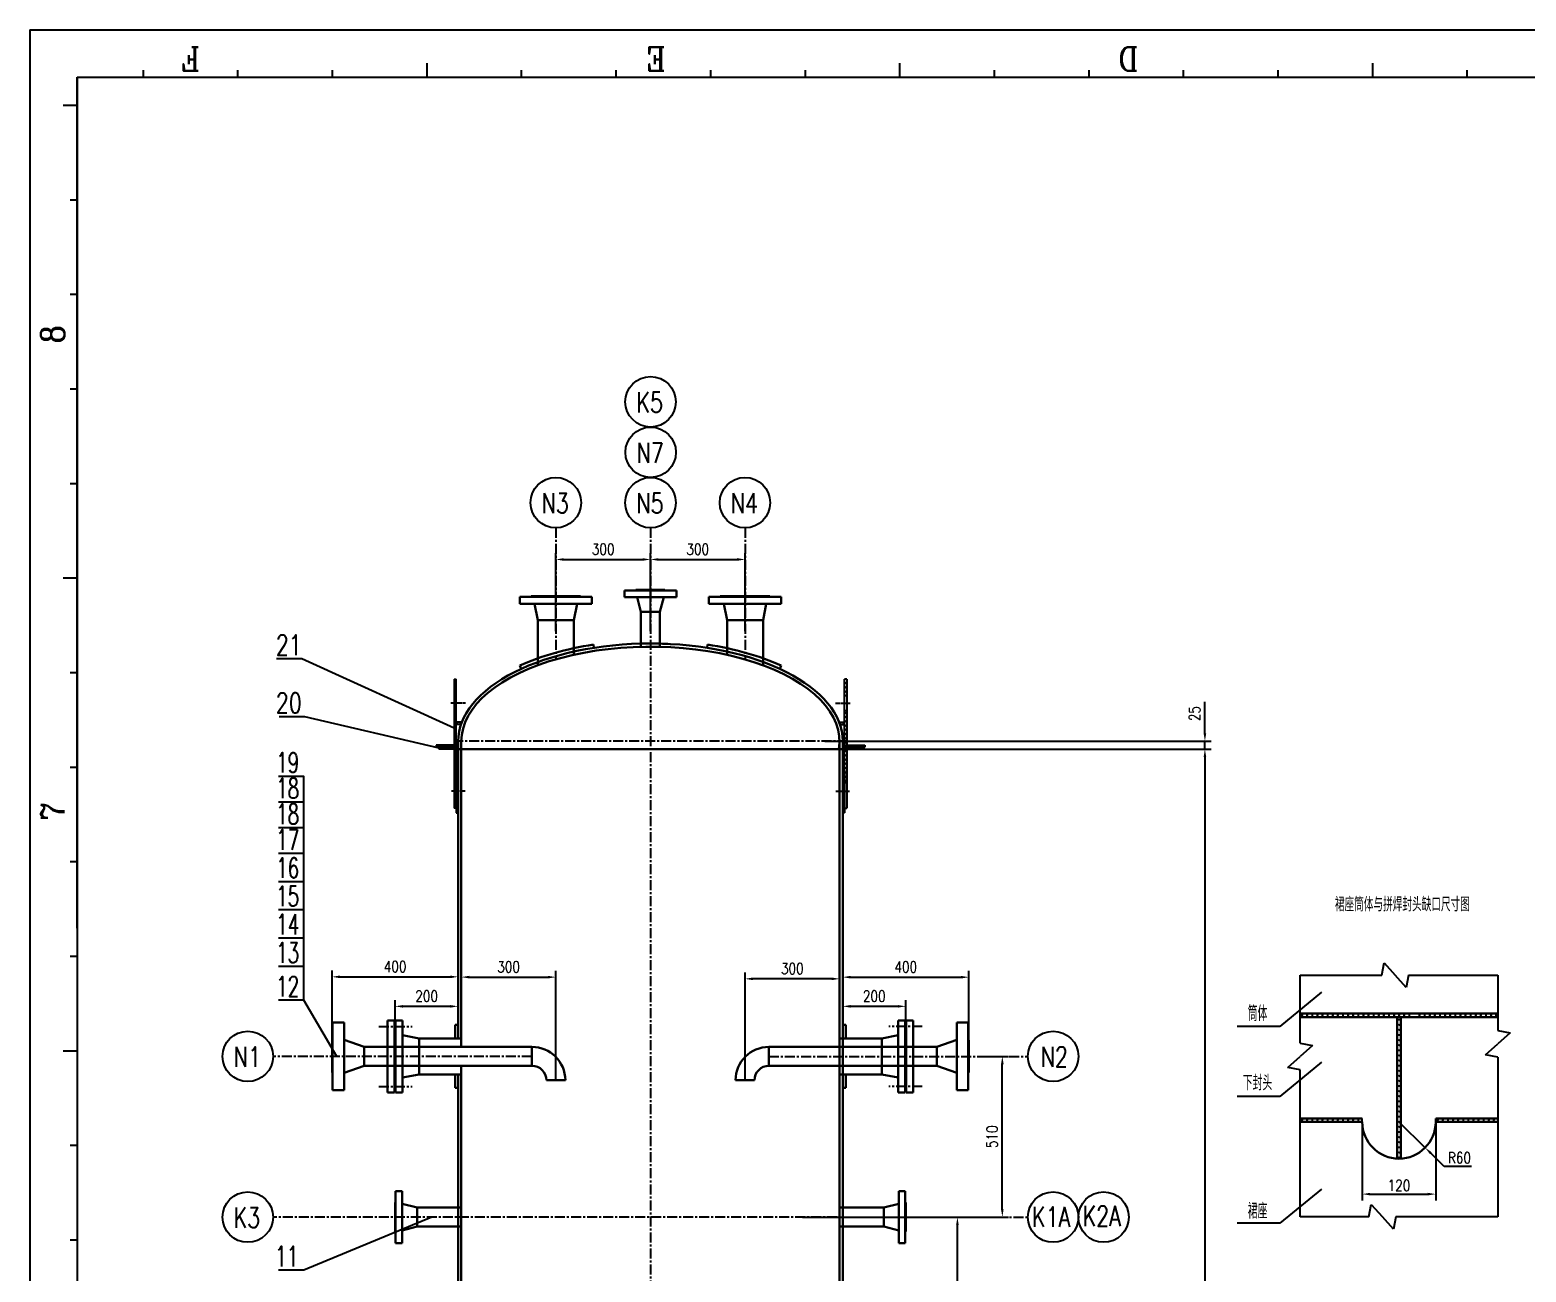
# Model space of a CAD drawing. Header units: millimetres. Extents: x 59416 to 141837, y 76647 to 89475.
# Drawn here: x 59416 to 64162, y 85534 to 89475 of the extents above; entities that cross this region are included whole.
import ezdxf
from ezdxf.enums import TextEntityAlignment as Align

# ---------------------------------------------------------------- set-up
doc = ezdxf.new("R2010")
doc.units = ezdxf.units.MM
doc.linetypes.add('CENTER', pattern=[50.8, 31.75, -6.35, 6.35, -6.35])
for name, color, linetype in [('1轮廓实线层', 7, 'Continuous'), ('2细线层', 4, 'Continuous'), ('3中心线层', 1, 'CENTER'), ('5剖面线层', 2, 'Continuous'), ('6文字层', 3, 'Continuous'), ('7标注层', 4, 'Continuous'), ('DATA', 4, 'Continuous'), ('DIM', 4, 'Continuous'), ('中心线', 1, 'CENTER'), ('图框层', 7, 'Continuous')]:
    doc.layers.add(name, color=color, linetype=linetype)
doc.layers.add('DRAWING', color=7, linetype='Continuous', lineweight=30)
doc.layers.add('轮廓线', color=4, linetype='Continuous', lineweight=30)
doc.styles.add('PC_TEXTSTYLE', font='romans.shx', dxfattribs={"width": 0.75, "bigfont": 'hztxt.shx'})
doc.styles.add('ROMANC', font='romanc', dxfattribs={"width": 0.7, "height": 6})
doc.styles.add('TH_GBDIM', font='romans.shx', dxfattribs={"width": 0.8, "bigfont": 'gbcbig.shx'})
doc.dimstyles.new('TH_GBDIM', dxfattribs={"dimscale": 10, "dimtxt": 3.5, "dimasz": 2.5, "dimexe": 2, "dimexo": 0, "dimgap": 1.5, "dimtad": 1, "dimdec": 0, "dimzin": 0, "dimdsep": 46, "dimtxsty": 'TH_GBDIM', "dimcen": 2.5, "dimclrd": 130, "dimclre": 130, "dimclrt": 3, "dimadec": 0, "dimazin": 0, "dimtfac": 0.714286, "dimtdec": 0, "dimtmove": 0, "dimatfit": 3, "dimfxl": 1, "dimtzin": 0, "dimlwd": -1, "dimlwe": -1, "dimarcsym": 0})
pattern_1 = [(45, (62388.664, 81064.197), (6.735192, -6.735192), [])]
pattern_2 = [(135, (62388.664, 81064.197), (6.735192, 6.735192), [])]
pattern_3 = [(135, (78097.7604, 72693.86), (4.490128, 4.490128), [])]
pattern_4 = [(45, (78097.7604, 72693.86), (4.490128, -4.490128), [])]

# ---------------------------------------------------------------- blocks, each defined once
blk = doc.blocks.new('PC_PAPER_BLOCK')
at = {"layer": '2细线层'}
for p, q in [((816, 584), (-25, 584)), ((816, 584), (816, -10)), ((600, 574), (600, 577)), ((700, 574), (700, 577)), ((800, 574), (800, 577)), ((560, 574), (560, 575.5)), ((580, 574), (580, 575.5)), ((620, 574), (620, 575.5)), ((640, 574), (640, 575.5)), ((660, 574), (660, 575.5)), ((680, 574), (680, 575.5)), ((720, 574), (720, 575.5)), ((740, 574), (740, 575.5)), ((760, 574), (760, 575.5)), ((780, 574), (780, 575.5)), ((806, 560), (807.5, 560)), ((806, 540), (807.5, 540)), ((806, 520), (807.5, 520)), ((806, 500), (809, 500)), ((806, 480), (807.5, 480)), ((806, 460), (807.5, 460)), ((806, 440), (807.5, 440)), ((806, 420), (807.5, 420)), ((806, 400), (809, 400)), ((806, 380), (807.5, 380)), ((806, 360), (807.5, 360)), ((806, 340), (807.5, 340)), ((806, 320), (807.5, 320)), ((806, 300), (809, 300)), ((806, 280), (807.5, 280))]:
    blk.add_line(p, q, dxfattribs=at)
at = {"layer": '图框层'}
for q in [(0, 574), (806, 0)]:
    blk.add_line((806, 574), q, dxfattribs=at)
at = {"layer": '2细线层', "style": 'ROMANC', "width": 0.9}
for s, p in [('7', (648.79, 576.67)), ('8', (749.68, 576.67))]:
    blk.add_text(s, height=5, dxfattribs=at).set_placement(p)
for s, p in [('F', (812.36, 548.05)), ('E', (812.36, 449.54)), ('D', (812.36, 349.56))]:
    blk.add_text(s, height=5, rotation=90, dxfattribs=at).set_placement(p)
blk = doc.blocks.new('*D701')
at = {"color": 130, "transparency": 16777216}
for p, q in [((61994.6, 86333.1), (61994.6, 86397)), ((62194.6, 86296.8), (62194.6, 86397)), ((62019.6, 86377), (62169.6, 86377))]:
    blk.add_line(p, q, dxfattribs=at)
for points in [[(62019.6, 86381.1), (62019.6, 86372.8), (61994.6, 86377)], [(62169.6, 86381.1), (62169.6, 86372.8), (62194.6, 86377)]]:
    blk.add_solid(points, dxfattribs=at)
at = {"layer": 'Defpoints', "color": 0, "transparency": 16777216}
for p in [(62194.6, 86377), (61994.6, 86333.1), (62194.6, 86296.8)]:
    blk.add_point(p, dxfattribs=at)
at = {"color": 3, "transparency": 16777216, "insert": (62094.6, 86409.5), "char_height": 35, "attachment_point": 5, "style": 'TH_GBDIM'}
blk.add_mtext('200', dxfattribs=at)
blk = doc.blocks.new('*D702')
at = {"color": 130, "transparency": 16777216}
for p, q in [((61994.6, 86456.5), (61994.6, 86489.5)), ((62394.6, 86269.7), (62394.6, 86489.5)), ((62019.6, 86469.5), (62369.6, 86469.5))]:
    blk.add_line(p, q, dxfattribs=at)
for points in [[(62019.6, 86473.7), (62019.6, 86465.3), (61994.6, 86469.5)], [(62369.6, 86473.7), (62369.6, 86465.3), (62394.6, 86469.5)]]:
    blk.add_solid(points, dxfattribs=at)
at = {"layer": 'Defpoints', "color": 0, "transparency": 16777216}
for p in [(61994.6, 86456.5), (62394.6, 86469.5), (62394.6, 86269.7)]:
    blk.add_point(p, dxfattribs=at)
at = {"color": 3, "transparency": 16777216, "insert": (62194.6, 86502), "char_height": 35, "attachment_point": 5, "style": 'TH_GBDIM'}
blk.add_mtext('400', dxfattribs=at)
blk = doc.blocks.new('*D703')
at = {"color": 130, "transparency": 16777216}
for p, q in [((61684.6, 86142.4), (61684.6, 86484.2)), ((61984.6, 86303.1), (61984.6, 86484.2)), ((61959.6, 86464.2), (61709.6, 86464.2))]:
    blk.add_line(p, q, dxfattribs=at)
for points in [[(61709.6, 86468.4), (61709.6, 86460), (61684.6, 86464.2)], [(61959.6, 86468.4), (61959.6, 86460), (61984.6, 86464.2)]]:
    blk.add_solid(points, dxfattribs=at)
at = {"layer": 'Defpoints', "color": 0, "transparency": 16777216}
for p in [(61684.6, 86464.2), (61984.6, 86303.1), (61684.6, 86142.4)]:
    blk.add_point(p, dxfattribs=at)
at = {"color": 3, "transparency": 16777216, "insert": (61834.6, 86496.7), "char_height": 35, "attachment_point": 5, "style": 'TH_GBDIM'}
blk.add_mtext('300', dxfattribs=at)
blk = doc.blocks.new('*D704')
at = {"color": 130, "transparency": 16777216}
for p, q in [((60574.6, 86285.9), (60574.6, 86397)), ((60774.6, 86334.7), (60774.6, 86397)), ((60599.6, 86377), (60749.6, 86377))]:
    blk.add_line(p, q, dxfattribs=at)
for points in [[(60599.6, 86381.1), (60599.6, 86372.8), (60574.6, 86377)], [(60749.6, 86381.1), (60749.6, 86372.8), (60774.6, 86377)]]:
    blk.add_solid(points, dxfattribs=at)
at = {"layer": 'Defpoints', "color": 0, "transparency": 16777216}
for p in [(60774.6, 86377), (60774.6, 86334.7), (60574.6, 86285.9)]:
    blk.add_point(p, dxfattribs=at)
at = {"color": 3, "transparency": 16777216, "insert": (60674.6, 86409.5), "char_height": 35, "attachment_point": 5, "style": 'TH_GBDIM'}
blk.add_mtext('200', dxfattribs=at)
blk = doc.blocks.new('*D705')
at = {"color": 130, "transparency": 16777216}
for p, q in [((60374.6, 86245), (60374.6, 86490.6)), ((60774.6, 86423), (60774.6, 86490.6)), ((60399.6, 86470.6), (60749.6, 86470.6))]:
    blk.add_line(p, q, dxfattribs=at)
for points in [[(60399.6, 86474.7), (60399.6, 86466.4), (60374.6, 86470.6)], [(60749.6, 86474.7), (60749.6, 86466.4), (60774.6, 86470.6)]]:
    blk.add_solid(points, dxfattribs=at)
at = {"layer": 'Defpoints', "color": 0, "transparency": 16777216}
for p in [(60774.6, 86470.6), (60774.6, 86423), (60374.6, 86245)]:
    blk.add_point(p, dxfattribs=at)
at = {"color": 3, "transparency": 16777216, "insert": (60574.6, 86503.1), "char_height": 35, "attachment_point": 5, "style": 'TH_GBDIM'}
blk.add_mtext('400', dxfattribs=at)
blk = doc.blocks.new('*D706')
at = {"color": 130, "transparency": 16777216}
for p, q in [((60784.6, 86352.5), (60784.6, 86489.6)), ((61084.6, 86142.4), (61084.6, 86489.6)), ((60809.6, 86469.6), (61059.6, 86469.6))]:
    blk.add_line(p, q, dxfattribs=at)
for points in [[(60809.6, 86473.8), (60809.6, 86465.5), (60784.6, 86469.6)], [(61059.6, 86473.8), (61059.6, 86465.5), (61084.6, 86469.6)]]:
    blk.add_solid(points, dxfattribs=at)
at = {"layer": 'Defpoints', "color": 0, "transparency": 16777216}
for p in [(61084.6, 86469.6), (60784.6, 86352.5), (61084.6, 86142.4)]:
    blk.add_point(p, dxfattribs=at)
at = {"color": 3, "transparency": 16777216, "insert": (60934.6, 86502.1), "char_height": 35, "attachment_point": 5, "style": 'TH_GBDIM'}
blk.add_mtext('300', dxfattribs=at)
blk = doc.blocks.new('*D819')
at = {"layer": '1轮廓实线层', "color": 130, "transparency": 16777216}
for p, q in [((63642.8, 86010.1), (63642.8, 85761.2)), ((63875.7, 86010.1), (63875.7, 85761.2)), ((63667.8, 85781.2), (63850.7, 85781.2))]:
    blk.add_line(p, q, dxfattribs=at)
for points in [[(63667.8, 85785.3), (63667.8, 85777), (63642.8, 85781.2)], [(63850.7, 85785.3), (63850.7, 85777), (63875.7, 85781.2)]]:
    blk.add_solid(points, dxfattribs=at)
at = {"layer": 'Defpoints', "color": 0, "transparency": 16777216}
for p in [(63642.8, 86010.1), (63875.7, 86010.1), (63875.7, 85781.2)]:
    blk.add_point(p, dxfattribs=at)
at = {"layer": '1轮廓实线层', "color": 3, "transparency": 16777216, "insert": (63759.2, 85808.7), "char_height": 35, "attachment_point": 5, "style": 'TH_GBDIM'}
blk.add_mtext('{120}{}{}', dxfattribs=at)
blk = doc.blocks.new('*D820')
at = {"layer": '1轮廓实线层', "color": 130, "transparency": 16777216}
for p, q in [((63759.2, 86010.1), (63842.3, 85928.5)), ((63903, 85869), (63860.2, 85911)), ((63989, 85869), (63903, 85869))]:
    blk.add_line(p, q, dxfattribs=at)
blk.add_solid([(63863.1, 85914), (63857.3, 85908), (63842.3, 85928.5)], dxfattribs=at)
at = {"layer": 'Defpoints', "color": 0, "transparency": 16777216}
for p in [(63759.2, 86010.1), (63842.3, 85928.5)]:
    blk.add_point(p, dxfattribs=at)
at = {"layer": '1轮廓实线层', "color": 3, "transparency": 16777216, "insert": (63951, 85896.5), "char_height": 35, "attachment_point": 5, "style": 'TH_GBDIM'}
blk.add_mtext('{R60}{}{}', dxfattribs=at)
blk = doc.blocks.new('*D851')
at = {"color": 130, "transparency": 16777216}
for p, q in [((61748.8, 87193.2), (63163.5, 87193.2)), ((63143.5, 87168.2), (63143.5, 83718.2)), ((61748.8, 83693.2), (63163.5, 83693.2))]:
    blk.add_line(p, q, dxfattribs=at)
for points in [[(63139.4, 87168.2), (63147.7, 87168.2), (63143.5, 87193.2)], [(63139.4, 83718.2), (63147.7, 83718.2), (63143.5, 83693.2)]]:
    blk.add_solid(points, dxfattribs=at)
at = {"layer": 'Defpoints', "color": 0, "transparency": 16777216}
for p in [(61748.8, 87193.2), (61748.8, 83693.2), (63143.5, 83693.2)]:
    blk.add_point(p, dxfattribs=at)
at = {"color": 3, "transparency": 16777216, "insert": (63111, 85443.2), "char_height": 35, "attachment_point": 5, "rotation": 90, "style": 'TH_GBDIM'}
blk.add_mtext('3500', dxfattribs=at)
blk = doc.blocks.new('*D852')
at = {"color": 130, "transparency": 16777216}
for p, q in [((63143.5, 87243.2), (63143.5, 87343.6)), ((61938.1, 87218.2), (63163.5, 87218.2)), ((61938.1, 87193.2), (63163.5, 87193.2)), ((63143.5, 87193.2), (63143.5, 87218.2)), ((63143.5, 87168.2), (63143.5, 87143.2))]:
    blk.add_line(p, q, dxfattribs=at)
for points in [[(63139.4, 87243.2), (63147.7, 87243.2), (63143.5, 87218.2)], [(63139.4, 87168.2), (63147.7, 87168.2), (63143.5, 87193.2)]]:
    blk.add_solid(points, dxfattribs=at)
at = {"layer": 'Defpoints', "color": 0, "transparency": 16777216}
for p in [(61938.1, 87218.2), (61938.1, 87193.2), (63143.5, 87218.2)]:
    blk.add_point(p, dxfattribs=at)
at = {"color": 3, "transparency": 16777216, "insert": (63111, 87305.9), "char_height": 35, "attachment_point": 5, "rotation": 90, "style": 'TH_GBDIM'}
blk.add_mtext('25', dxfattribs=at)
blk = doc.blocks.new('*D855')
at = {"color": 130, "transparency": 16777216}
for p, q in [((62035.4, 85708.2), (62378.4, 85708.2)), ((62358.4, 83833.2), (62358.4, 85683.2)), ((62014.5, 83808.2), (62378.4, 83808.2))]:
    blk.add_line(p, q, dxfattribs=at)
for points in [[(62354.2, 85683.2), (62362.6, 85683.2), (62358.4, 85708.2)], [(62354.2, 83833.2), (62362.6, 83833.2), (62358.4, 83808.2)]]:
    blk.add_solid(points, dxfattribs=at)
at = {"layer": 'Defpoints', "color": 0, "transparency": 16777216}
for p in [(62035.4, 85708.2), (62358.4, 85708.2), (62014.5, 83808.2)]:
    blk.add_point(p, dxfattribs=at)
at = {"color": 3, "transparency": 16777216, "insert": (62325.9, 84758.2), "char_height": 35, "attachment_point": 5, "rotation": 90, "style": 'TH_GBDIM'}
blk.add_mtext('1900', dxfattribs=at)
blk = doc.blocks.new('*D857')
at = {"color": 130, "transparency": 16777216}
for p, q in [((62441.2, 86218.2), (62520.9, 86218.2)), ((62500.9, 85733.2), (62500.9, 86193.2)), ((61867, 85708.2), (62520.9, 85708.2))]:
    blk.add_line(p, q, dxfattribs=at)
for points in [[(62496.7, 86193.2), (62505, 86193.2), (62500.9, 86218.2)], [(62496.7, 85733.2), (62505, 85733.2), (62500.9, 85708.2)]]:
    blk.add_solid(points, dxfattribs=at)
at = {"layer": 'Defpoints', "color": 0, "transparency": 16777216}
for p in [(62441.2, 86218.2), (62500.9, 86218.2), (61867, 85708.2)]:
    blk.add_point(p, dxfattribs=at)
at = {"color": 3, "transparency": 16777216, "insert": (62468.4, 85963.2), "char_height": 35, "attachment_point": 5, "rotation": 90, "style": 'TH_GBDIM'}
blk.add_mtext('510', dxfattribs=at)
blk = doc.blocks.new('*D858')
at = {"color": 130, "transparency": 16777216}
for p, q in [((61384.6, 87567.8), (61384.6, 87814.8)), ((61684.6, 87567.8), (61684.6, 87814.8)), ((61409.6, 87794.8), (61659.6, 87794.8))]:
    blk.add_line(p, q, dxfattribs=at)
for points in [[(61409.6, 87799), (61409.6, 87790.6), (61384.6, 87794.8)], [(61659.6, 87799), (61659.6, 87790.6), (61684.6, 87794.8)]]:
    blk.add_solid(points, dxfattribs=at)
at = {"layer": 'Defpoints', "color": 0, "transparency": 16777216}
for p in [(61684.6, 87794.8), (61384.6, 87567.8), (61684.6, 87567.8)]:
    blk.add_point(p, dxfattribs=at)
at = {"color": 3, "transparency": 16777216, "insert": (61534.6, 87827.3), "char_height": 35, "attachment_point": 5, "style": 'TH_GBDIM'}
blk.add_mtext('300', dxfattribs=at)
blk = doc.blocks.new('*D859')
at = {"color": 130, "transparency": 16777216}
for p, q in [((61084.6, 87567.1), (61084.6, 87814.8)), ((61384.6, 87567.8), (61384.6, 87814.8)), ((61109.6, 87794.8), (61359.6, 87794.8))]:
    blk.add_line(p, q, dxfattribs=at)
for points in [[(61109.6, 87799), (61109.6, 87790.6), (61084.6, 87794.8)], [(61359.6, 87799), (61359.6, 87790.6), (61384.6, 87794.8)]]:
    blk.add_solid(points, dxfattribs=at)
at = {"layer": 'Defpoints', "color": 0, "transparency": 16777216}
for p in [(61384.6, 87794.8), (61084.6, 87567.1), (61384.6, 87567.8)]:
    blk.add_point(p, dxfattribs=at)
at = {"color": 3, "transparency": 16777216, "insert": (61234.6, 87827.3), "char_height": 35, "attachment_point": 5, "style": 'TH_GBDIM'}
blk.add_mtext('300', dxfattribs=at)

msp = doc.modelspace()

# ---------------------------------------------------------------- hatches: boundary and pattern name
at = {"layer": '5剖面线层'}
h = msp.add_hatch(dxfattribs=at)
h.set_pattern_fill('ANSI31', color=256, scale=3, style=0)
h.set_pattern_definition(pattern_2)
h.paths.add_polyline_path([(60761.4, 87415.4), (60768.6, 87415.4), (60768.6, 87363.1), (60761.4, 87363.1)])
h.paths.add_polyline_path([(60761.4, 87315.1), (60768.6, 87315.1), (60768.6, 87125.7), (60768.6, 87086.8), (60761.4, 87086.8)])
h = msp.add_hatch(dxfattribs=at)
h.set_pattern_fill('ANSI31', color=256, scale=3, style=0)
h.set_pattern_definition(pattern_2)
h.paths.add_polyline_path([(62007.8, 87415.4), (62000.6, 87415.4), (62000.6, 87363.1), (62007.8, 87363.1)])
h.paths.add_polyline_path([(62007.8, 87315.1), (62000.6, 87315.1), (62000.6, 87125.7), (62000.6, 87086.8), (62007.8, 87086.8)])
h = msp.add_hatch(dxfattribs=at)
h.set_pattern_fill('ANSI31', color=256, scale=2, angle=90, style=0)
h.set_pattern_definition(pattern_4)
h.paths.add_polyline_path([(60734.6, 87205.2), (60734.6, 87199.2), (60704.5, 87199.2), (60704.5, 87205.2)])
h.paths.add_polyline_path([(60746.6, 87199.2), (60746.6, 87205.2), (60759.6, 87205.2), (60759.6, 87199.2)])
h = msp.add_hatch(dxfattribs=at)
h.set_pattern_fill('ANSI31', color=256, scale=2, style=0)
h.set_pattern_definition(pattern_3)
h.paths.add_polyline_path([(60714.6, 87199.2), (60714.6, 87193.2), (60734.6, 87193.2), (60734.6, 87199.2)])
h.paths.add_polyline_path([(60774.6, 87193.2), (60774.6, 87199.2), (60746.6, 87199.2), (60746.6, 87193.2)])
h = msp.add_hatch(dxfattribs=at)
h.set_pattern_fill('ANSI31', color=256, scale=2, style=0)
h.set_pattern_definition(pattern_3)
h.paths.add_polyline_path([(62054.6, 87199.2), (62054.6, 87193.2), (62034.6, 87193.2), (62034.6, 87199.2)])
h.paths.add_polyline_path([(61994.6, 87193.2), (61994.6, 87199.2), (62022.6, 87199.2), (62022.6, 87193.2)])
h = msp.add_hatch(dxfattribs=at)
h.set_pattern_fill('ANSI31', color=256, scale=2, angle=90, style=0)
h.set_pattern_definition(pattern_4)
h.paths.add_polyline_path([(62034.6, 87205.2), (62034.6, 87199.2), (62064.8, 87199.2), (62064.8, 87205.2)])
h.paths.add_polyline_path([(62022.6, 87199.2), (62022.6, 87205.2), (62009.6, 87205.2), (62009.6, 87199.2)])
h = msp.add_hatch(dxfattribs=at)
h.set_pattern_fill('ANSI31', color=256, scale=3, angle=90, style=0)
h.set_pattern_definition(pattern_1)
h.paths.add_polyline_path([(60768.6, 87125.7), (60774.6, 87125.7), (60774.6, 87059.7), (60768.6, 87059.7)])
h.paths.add_polyline_path([(60768.6, 87059.7), (60774.6, 87059.7), (60774.6, 86990.7), (60768.6, 86990.7)])
h = msp.add_hatch(dxfattribs=at)
h.set_pattern_fill('ANSI31', color=256, scale=3, angle=90, style=0)
h.set_pattern_definition(pattern_1)
h.paths.add_polyline_path([(62000.6, 87125.7), (61994.6, 87125.7), (61994.6, 87059.7), (62000.6, 87059.7)])
h.paths.add_polyline_path([(62000.6, 87059.7), (61994.6, 87059.7), (61994.6, 86990.7), (62000.6, 86990.7)])

# ---------------------------------------------------------------- linework, layer by layer
for p, q in [((60761.4, 87415.4), (60768.6, 87415.4)), ((62007.8, 87415.4), (62000.6, 87415.4)), ((60704.5, 87205.2), (60704.5, 87199.2)), ((60770.1, 87205.2), (60705.9, 87205.2)), ((60714.6, 87193.2), (60714.6, 87199.2)), ((60759.6, 87205.2), (60759.6, 87199.2)), ((61999.1, 87205.2), (62063.4, 87205.2)), ((62009.6, 87205.2), (62009.6, 87199.2)), ((62054.6, 87193.2), (62054.6, 87199.2)), ((62064.8, 87205.2), (62064.8, 87199.2)), ((60774.6, 87125.7), (60774.6, 86990.7)), ((61994.6, 87125.7), (61994.6, 86990.7)), ((63642.8, 86010.1), (63642.8, 86021.4)), ((63875.7, 86010.1), (63875.7, 86021.4))]:
    msp.add_line(p, q)
at = {"layer": '1轮廓实线层'}
for p, q in [((60761.4, 87415.4), (60761.4, 87005.7)), ((60768.6, 87125.7), (60768.6, 87415.4)), ((62000.6, 87125.7), (62000.6, 87415.4)), ((62007.8, 87415.4), (62007.8, 87005.7)), ((60768.6, 87363.1), (60761.4, 87363.1)), ((62000.6, 87363.1), (62007.8, 87363.1)), ((60768.6, 87315.1), (60761.4, 87315.1)), ((62000.6, 87315.1), (62007.8, 87315.1)), ((60786.3, 87278.5), (60768.6, 87278.5)), ((60783.6, 87271.3), (60768.6, 87271.3)), ((61983, 87278.5), (62000.6, 87278.5)), ((61985.6, 87271.3), (62000.6, 87271.3)), ((60759.6, 87205.2), (60704.5, 87205.2)), ((60774.6, 87199.2), (60704.5, 87199.2)), ((60774.6, 87193.2), (60714.6, 87193.2)), ((60734.6, 87193.2), (60734.6, 87205.2)), ((60746.6, 87193.2), (60746.6, 87205.2)), ((61994.6, 87199.2), (62064.8, 87199.2)), ((61994.6, 87193.2), (62054.6, 87193.2)), ((62009.6, 87205.2), (62064.8, 87205.2)), ((62022.6, 87193.2), (62022.6, 87205.2)), ((62034.6, 87193.2), (62034.6, 87205.2)), ((60768.6, 87125.7), (60774.6, 87125.7)), ((60768.6, 87125.7), (60768.6, 86990.7)), ((62000.6, 87125.7), (61994.6, 87125.7)), ((62000.6, 87125.7), (62000.6, 86990.7)), ((60768.6, 87086.8), (60761.4, 87086.8)), ((62000.6, 87086.8), (62007.8, 87086.8)), ((60768.6, 87005.7), (60761.4, 87005.7)), ((62000.6, 87005.7), (62007.8, 87005.7)), ((60768.6, 86990.7), (60774.6, 86990.7)), ((62000.6, 86990.7), (61994.6, 86990.7))]:
    msp.add_line(p, q, dxfattribs=at)
at = {"layer": '3中心线层', "ltscale": 0.2}
for p, q in [((60797.8, 87339.1), (60751.3, 87339.1)), ((61971.5, 87339.1), (62017.9, 87339.1)), ((60797.1, 87059.7), (60753.4, 87059.7)), ((61972.2, 87059.7), (62015.8, 87059.7))]:
    msp.add_line(p, q, dxfattribs=at)
at = {"layer": '5剖面线层', "linetype": 'Continuous'}
for p, q in [((60775.1, 87271.3), (60771.3, 87275.1)), ((60784.2, 87273), (60778.7, 87278.5)), ((61985, 87273), (61990.6, 87278.5)), ((61994.1, 87271.3), (61998, 87275.1))]:
    msp.add_line(p, q, dxfattribs=at)
at = {"layer": '7标注层'}
msp.add_line((59566, 86625), (59566, 89325), dxfattribs=at)
for points in [[(60761.4, 87259.1), (60278.7, 87479.7), (60198, 87479.7)], [(60714.6, 87196.2), (60287.9, 87295.9), (60207.2, 87295.9)], [(60285.5, 86999.1), (60285.5, 87106.6), (60204.8, 87106.6)], [(60285.5, 86917.6), (60285.5, 87025.1), (60204.8, 87025.1)], [(60285.5, 86836.1), (60285.5, 86943.6), (60204.8, 86943.6)], [(60285.5, 86754.6), (60285.5, 86862.1), (60204.8, 86862.1)], [(60285.5, 86665), (60285.5, 86772.5), (60204.8, 86772.5)], [(60285.5, 86575.4), (60285.5, 86682.9), (60204.8, 86682.9)], [(60285.5, 86485.8), (60285.5, 86593.3), (60204.8, 86593.3)], [(60285.5, 86396.2), (60285.5, 86503.7), (60204.8, 86503.7)], [(60390.2, 86218.2), (60285.5, 86396.2), (60204.8, 86396.2)], [(60691.1, 85708.2), (60285.5, 85539.7), (60204.8, 85539.7)]]:
    msp.add_lwpolyline(points, dxfattribs=at)
for centre in [(61384.9, 88295), (61385.2, 88135), (61084.3, 87975), (61384.9, 87975), (61684.3, 87975), (60107.2, 86218.2), (62662.1, 86218.2), (60107.2, 85708.2), (62662.1, 85708.2), (62822.1, 85708.2)]:
    msp.add_circle(centre, 80, dxfattribs=at)
at = {"layer": 'DATA'}
for p, q in [((63513.7, 86421.5), (63381.6, 86312.8)), ((63513.7, 86199.3), (63381.6, 86090.6)), ((63381.6, 86090.6), (63245.5, 86090.6)), ((63513.7, 85797.4), (63381.6, 85688.6)), ((63381.6, 85688.6), (63245.5, 85688.6))]:
    msp.add_line(p, q, dxfattribs=at)
for centre, start, end in [((63458.4, 86348.8), 128.8332, 231.1668), ((63474.6, 86348.8), 128.8332, 231.1668), ((63490.8, 86348.8), 128.8332, 231.1668), ((63507, 86348.8), 128.8332, 231.1668), ((63523.2, 86348.8), 128.8332, 231.1668), ((63539.4, 86348.8), 128.8332, 231.1668), ((63555.6, 86348.8), 128.8332, 231.1668), ((63571.8, 86348.8), 128.8332, 231.1668), ((63588, 86348.8), 128.8332, 231.1668), ((63604.2, 86348.8), 128.8332, 231.1668), ((63620.4, 86348.8), 128.8332, 231.1668), ((63636.6, 86348.8), 128.8332, 231.1668), ((63652.8, 86348.8), 128.8332, 231.1668), ((63669, 86348.8), 128.8332, 231.1668), ((63685.2, 86348.8), 128.8332, 231.1668), ((63701.4, 86348.8), 128.8332, 231.1668), ((63717.6, 86348.8), 128.8332, 231.1668), ((63733.8, 86348.8), 128.8332, 231.1668), ((63750, 86348.8), 128.8332, 231.1668), ((63766.2, 86348.8), 128.8332, 231.1668), ((63782.4, 86348.8), 128.8332, 231.1668), ((63798.6, 86348.8), 128.8332, 231.1668), ((63831, 86348.8), 128.8332, 231.1668), ((63847.2, 86348.8), 128.8332, 231.1668), ((63863.4, 86348.8), 128.8332, 231.1668), ((63879.6, 86348.8), 128.8332, 231.1668), ((63895.8, 86348.8), 128.8332, 231.1668), ((63912, 86348.8), 128.8332, 231.1668), ((63928.2, 86348.8), 128.8332, 231.1668), ((63944.4, 86348.8), 128.8332, 231.1668), ((63960.6, 86348.8), 128.8332, 231.1668), ((63976.8, 86348.8), 128.8332, 231.1668), ((63993, 86348.8), 128.8332, 231.1668), ((64009.2, 86348.8), 128.8332, 231.1668), ((64025.4, 86348.8), 128.8332, 231.1668), ((64041.6, 86348.8), 128.8332, 231.1668), ((64057.8, 86348.8), 128.8332, 231.1668), ((64074, 86348.8), 128.8332, 231.1668), ((63759.2, 86327.2), 38.8332, 141.1668), ((63759.2, 86311), 38.8332, 141.1668), ((63759.2, 86294.8), 38.8332, 141.1668), ((63759.2, 86278.6), 38.8332, 141.1668), ((63759.2, 86262.4), 38.8332, 141.1668), ((63759.2, 86246.2), 38.8332, 141.1668), ((63759.2, 86230), 38.8332, 141.1668), ((63759.2, 86213.8), 38.8332, 141.1668), ((63759.2, 86197.6), 38.8332, 141.1668), ((63759.2, 86181.4), 38.8332, 141.1668), ((63759.2, 86165.2), 38.8332, 141.1668), ((63759.2, 86149), 38.8332, 141.1668), ((63759.2, 86132.8), 38.8332, 141.1668), ((63759.2, 86116.6), 38.8332, 141.1668), ((63759.2, 86100.4), 38.8332, 141.1668), ((63759.2, 86084.2), 38.8332, 141.1668), ((63759.2, 86068), 38.8332, 141.1668), ((63759.2, 86051.8), 38.8332, 141.1668), ((63458.4, 86015.8), 128.8332, 231.1668), ((63474.6, 86015.8), 128.8332, 231.1668), ((63490.8, 86015.8), 128.8332, 231.1668), ((63507, 86015.8), 128.8332, 231.1668), ((63523.2, 86015.8), 128.8332, 231.1668), ((63539.4, 86015.8), 128.8332, 231.1668), ((63555.6, 86015.8), 128.8332, 231.1668), ((63571.8, 86015.8), 128.8332, 231.1668), ((63588, 86015.8), 128.8332, 231.1668), ((63604.2, 86015.8), 128.8332, 231.1668), ((63620.4, 86015.8), 128.8332, 231.1668), ((63636.6, 86015.8), 128.8332, 231.1668), ((63759.2, 86035.6), 38.8332, 141.1668), ((63759.2, 86019.4), 38.8332, 141.1668), ((63759.2, 86003.2), 38.8332, 141.1668), ((63888.6, 86015.8), 128.8332, 231.1668), ((63904.8, 86015.8), 128.8332, 231.1668), ((63921, 86015.8), 128.8332, 231.1668), ((63937.2, 86015.8), 128.8332, 231.1668), ((63953.4, 86015.8), 128.8332, 231.1668), ((63969.6, 86015.8), 128.8332, 231.1668), ((63985.8, 86015.8), 128.8332, 231.1668), ((64002, 86015.8), 128.8332, 231.1668), ((64018.2, 86015.8), 128.8332, 231.1668), ((64034.4, 86015.8), 128.8332, 231.1668), ((64050.6, 86015.8), 128.8332, 231.1668), ((64066.8, 86015.8), 128.8332, 231.1668), ((63759.2, 85987), 38.8332, 141.1668), ((63759.2, 85970.8), 38.8332, 141.1668), ((63759.2, 85954.6), 38.8332, 141.1668), ((63759.2, 85938.4), 38.8332, 141.1668), ((63759.2, 85922.2), 38.8332, 141.1668), ((63759.2, 85906), 38.8332, 141.1668), ((63759.2, 85889.8), 38.8332, 141.1668)]:
    msp.add_arc(centre, 7.28, start, end, dxfattribs=at)
at = {"layer": 'DIM', "ltscale": 20}
for p, q in [((63704.6, 86475.8), (63712, 86515.2)), ((63712, 86515.2), (63747.1, 86475.8)), ((63445.5, 86260.1), (63445.5, 86475.8)), ((63445.5, 86475.8), (63704.6, 86475.8)), ((63782.3, 86436.5), (63747.1, 86475.8)), ((63789.7, 86475.8), (63782.3, 86436.5)), ((63789.7, 86475.8), (64073, 86475.8)), ((64073, 86475.8), (64073, 86300.3)), ((64073, 86300.3), (64112.3, 86293)), ((64112.3, 86293), (64073, 86257.8)), ((63445.5, 86260.1), (63484.8, 86252.7)), ((63484.8, 86252.7), (63445.5, 86217.6)), ((64033.6, 86222.6), (64073, 86257.8)), ((63406.2, 86182.4), (63445.5, 86217.6)), ((64073, 86215.3), (64033.6, 86222.6)), ((64073, 86215.3), (64073, 85709)), ((63445.5, 86175), (63406.2, 86182.4)), ((63445.5, 85709), (63445.5, 86175)), ((63664.1, 85709), (63671.4, 85748.3)), ((63671.4, 85748.3), (63706.6, 85709)), ((63664.1, 85709), (63445.5, 85709)), ((63741.8, 85669.6), (63706.6, 85709)), ((63749.1, 85709), (63741.8, 85669.6)), ((64073, 85709), (63749.1, 85709))]:
    msp.add_line(p, q, dxfattribs=at)
at = {"layer": 'DIM'}
msp.add_line((63381.6, 86312.8), (63245.5, 86312.8), dxfattribs=at)
at = {"layer": 'DRAWING'}
for p, q in [((63445.5, 86354.5), (64073, 86354.5)), ((63445.5, 86343.1), (64073, 86343.1)), ((63753.6, 85893.8), (63753.6, 86343.1)), ((63764.9, 85893.8), (63764.9, 86343.1)), ((63445.5, 86021.4), (63642.8, 86021.4)), ((63445.5, 86010.1), (63642.8, 86010.1)), ((63875.7, 86021.4), (64073, 86021.4)), ((63875.7, 86010.1), (64073, 86010.1))]:
    msp.add_line(p, q, dxfattribs=at)
msp.add_arc((63759.2, 86010.1), 116.5, 180, 0, dxfattribs=at)
at = {"layer": '中心线'}
for p, q in [((61084.6, 87895), (61084.6, 87478)), ((61384.6, 87895), (61384.6, 82890.2)), ((61684.6, 87895), (61684.6, 87478)), ((62009.6, 87218.2), (60759.6, 87218.2)), ((60523, 86313.5), (60628.5, 86313.5)), ((62246.2, 86313.5), (62140.7, 86313.5)), ((61008.6, 86218.2), (60187.2, 86218.2)), ((61760.6, 86218.2), (62582.1, 86218.2)), ((60523, 86123), (60628.5, 86123)), ((62246.2, 86123), (62140.7, 86123)), ((61977.1, 85708.2), (60187.2, 85708.2)), ((61977.1, 85708.2), (62582.1, 85708.2))]:
    msp.add_line(p, q, dxfattribs=at)
at = {"layer": '轮廓线'}
for p, q in [((60970.3, 87676.4), (61198.9, 87676.4)), ((60970.3, 87654.2), (60970.3, 87676.4)), ((61006, 87678), (61163.2, 87678)), ((61006, 87676.4), (61006, 87678)), ((61163.2, 87676.4), (61163.2, 87678)), ((61198.9, 87654.2), (61198.9, 87676.4)), ((61302.1, 87696.6), (61467.1, 87696.6)), ((61302.1, 87675.7), (61302.1, 87696.6)), ((61302.1, 87675.7), (61467.1, 87675.7)), ((61338.6, 87698.2), (61430.6, 87698.2)), ((61338.6, 87696.6), (61338.6, 87698.2)), ((61342.6, 87675.7), (61354.5, 87628.2)), ((61426.6, 87675.7), (61414.8, 87628.2)), ((61430.6, 87696.6), (61430.6, 87698.2)), ((61467.1, 87675.7), (61467.1, 87696.6)), ((61798.9, 87676.4), (61570.3, 87676.4)), ((61570.3, 87654.2), (61570.3, 87676.4)), ((61763.2, 87678), (61606, 87678)), ((61606, 87676.4), (61606, 87678)), ((61763.2, 87676.4), (61763.2, 87678)), ((61798.9, 87654.2), (61798.9, 87676.4)), ((60970.3, 87654.2), (61198.9, 87654.2)), ((61027.5, 87601.8), (61017.2, 87654.2)), ((61141.8, 87601.8), (61152.1, 87654.2)), ((61354.5, 87517.9), (61354.5, 87628.2)), ((61354.5, 87628.2), (61414.8, 87628.2)), ((61414.8, 87517.9), (61414.8, 87628.2)), ((61798.9, 87654.2), (61570.3, 87654.2)), ((61627.5, 87601.8), (61617.2, 87654.2)), ((61741.8, 87601.8), (61752.1, 87654.2)), ((61027.5, 87601.8), (61027.5, 87459.3)), ((61027.5, 87601.8), (61141.8, 87601.8)), ((61141.8, 87601.8), (61141.8, 87492.6)), ((61627.5, 87601.8), (61627.5, 87492.6)), ((61741.8, 87601.8), (61627.5, 87601.8)), ((61741.8, 87601.8), (61741.8, 87459.3)), ((61204, 87524.7), (61205.2, 87514.5)), ((61565.2, 87524.7), (61564, 87514.5)), ((60969.8, 87458), (60974.6, 87447.7)), ((61799.4, 87458), (61794.7, 87447.7)), ((60774.6, 87218.2), (60774.6, 86275.4)), ((61994.6, 87193.2), (60774.6, 87193.2)), ((60784.6, 87218.2), (60784.6, 86248.4)), ((61984.6, 87218.2), (61984.6, 86327.7)), ((61994.6, 87218.2), (61994.6, 86327.7)), ((60376.2, 86325.7), (60376.2, 86110.7)), ((60376.2, 86325.7), (60413.1, 86325.7)), ((60413.1, 86325.7), (60413.1, 86110.7)), ((60550.8, 86332.5), (60550.8, 86103.9)), ((60550.8, 86332.5), (60573, 86332.5)), ((60573, 86332.5), (60573, 86103.9)), ((60573, 86296.8), (60574.6, 86296.8)), ((60574.6, 86296.8), (60574.6, 86139.6)), ((60576.2, 86296.8), (60574.6, 86296.8)), ((60576.2, 86332.5), (60576.2, 86103.9)), ((60598.4, 86332.5), (60576.2, 86332.5)), ((60598.4, 86332.5), (60598.4, 86103.9)), ((60774.6, 86318.2), (60764.6, 86318.2)), ((60764.6, 86318.2), (60764.6, 86275.4)), ((61984.6, 86327.7), (61984.6, 83668.2)), ((61994.6, 86327.7), (61994.6, 85628.1)), ((61994.6, 86318.2), (62004.6, 86318.2)), ((62004.6, 86318.2), (62004.6, 86275.4)), ((62170.8, 86332.5), (62170.8, 86103.9)), ((62170.8, 86332.5), (62193, 86332.5)), ((62193, 86332.5), (62193, 86103.9)), ((62193, 86296.8), (62194.6, 86296.8)), ((62194.6, 86296.8), (62194.6, 86139.6)), ((62196.2, 86296.8), (62194.6, 86296.8)), ((62196.2, 86332.5), (62196.2, 86103.9)), ((62218.4, 86332.5), (62196.2, 86332.5)), ((62218.4, 86332.5), (62218.4, 86103.9)), ((62356.1, 86325.7), (62356.1, 86110.7)), ((62393, 86325.7), (62356.1, 86325.7)), ((62393, 86325.7), (62393, 86110.7)), ((60374.6, 86269.7), (60374.6, 86166.7)), ((60374.6, 86269.7), (60376.2, 86269.7)), ((60476.6, 86248.4), (60413.1, 86270.7)), ((60476.6, 86248.4), (60550.8, 86248.4)), ((60476.6, 86248.4), (60476.6, 86188.1)), ((60550.8, 86248.4), (61008.6, 86248.4)), ((60650.8, 86275.4), (60598.4, 86285.7)), ((60650.8, 86275.4), (60784.6, 86275.4)), ((60650.8, 86275.4), (60650.8, 86161.1)), ((61008.6, 86248.4), (61008.6, 86188.4)), ((61008.6, 86248.4), (61008.6, 86188.1)), ((62218.4, 86248.4), (61760.6, 86248.4)), ((61760.6, 86248.4), (61760.6, 86188.4)), ((61760.6, 86248.4), (61760.6, 86188.1)), ((62118.4, 86275.4), (61984.6, 86275.4)), ((62118.4, 86275.4), (62170.8, 86285.7)), ((62118.4, 86275.4), (62118.4, 86161.1)), ((62292.6, 86248.4), (62218.4, 86248.4)), ((62292.6, 86248.4), (62356.1, 86270.7)), ((62292.6, 86248.4), (62292.6, 86188.1)), ((62394.6, 86269.7), (62393, 86269.7)), ((62394.6, 86269.7), (62394.6, 86166.7)), ((60374.6, 86166.7), (60376.2, 86166.7)), ((60413.1, 86165.7), (60476.6, 86188.1)), ((60476.6, 86188.1), (60550.8, 86188.1)), ((60550.8, 86188.1), (61008.6, 86188.1)), ((60650.8, 86161.1), (60598.4, 86150.8)), ((60650.8, 86161.1), (60784.6, 86161.1)), ((60764.6, 86118.2), (60764.6, 86161.1)), ((60774.6, 86161.1), (60774.6, 85748.4)), ((60784.6, 86188.1), (60784.6, 84743.2)), ((62218.4, 86188.1), (61760.6, 86188.1)), ((62118.4, 86161.1), (61984.6, 86161.1)), ((62004.6, 86118.2), (62004.6, 86161.1)), ((62118.4, 86161.1), (62170.8, 86150.8)), ((62292.6, 86188.1), (62218.4, 86188.1)), ((62356.1, 86165.7), (62292.6, 86188.1)), ((62394.6, 86166.7), (62393, 86166.7)), ((60376.2, 86110.7), (60413.1, 86110.7)), ((60550.8, 86103.9), (60573, 86103.9)), ((60573, 86139.6), (60574.6, 86139.6)), ((60576.2, 86139.6), (60574.6, 86139.6)), ((60598.4, 86103.9), (60576.2, 86103.9)), ((60774.6, 86118.2), (60764.6, 86118.2)), ((61114.6, 86142.4), (61054.6, 86142.4)), ((61654.6, 86142.4), (61714.6, 86142.4)), ((61994.6, 86118.2), (62004.6, 86118.2)), ((62170.8, 86103.9), (62193, 86103.9)), ((62193, 86139.6), (62194.6, 86139.6)), ((62196.2, 86139.6), (62194.6, 86139.6)), ((62218.4, 86103.9), (62196.2, 86103.9)), ((62393, 86110.7), (62356.1, 86110.7)), ((60576.2, 85625.7), (60576.2, 85790.7)), ((60597.1, 85790.7), (60576.2, 85790.7)), ((60597.1, 85625.7), (60597.1, 85790.7)), ((62172.1, 85625.7), (62172.1, 85790.7)), ((62172.1, 85790.7), (62193, 85790.7)), ((62193, 85625.7), (62193, 85790.7)), ((60576.2, 85754.2), (60574.6, 85754.2)), ((60574.6, 85662.2), (60574.6, 85754.2)), ((60597.1, 85750.2), (60644.6, 85738.4)), ((60784.6, 85738.4), (60644.6, 85738.4)), ((60644.6, 85678.1), (60644.6, 85738.4)), ((60774.6, 85748.4), (60774.6, 84743.2)), ((61984.6, 85738.4), (62124.6, 85738.4)), ((62172.1, 85750.2), (62124.6, 85738.4)), ((62124.6, 85678.1), (62124.6, 85738.4)), ((62193, 85754.2), (62194.6, 85754.2)), ((62194.6, 85662.2), (62194.6, 85754.2)), ((60597.1, 85666.2), (60644.6, 85678.1)), ((60784.6, 85678.1), (60644.6, 85678.1)), ((61984.6, 85678.1), (62124.6, 85678.1)), ((62172.1, 85666.2), (62124.6, 85678.1)), ((60576.2, 85662.2), (60574.6, 85662.2)), ((60597.1, 85625.7), (60576.2, 85625.7)), ((61994.6, 85628.1), (61994.6, 85118.1)), ((62172.1, 85625.7), (62193, 85625.7)), ((62193, 85662.2), (62194.6, 85662.2))]:
    msp.add_line(p, q, dxfattribs=at)
for centre, radius, start, end in [((61008.6, 86142.4), 106, 0, 90), ((61760.6, 86142.4), 106, 90, 180), ((61008.6, 86142.4), 46, 0, 90), ((61760.6, 86142.4), 46, 90, 180)]:
    msp.add_arc(centre, radius, start, end, dxfattribs=at)
for centre, major_axis, ratio, start_param, end_param in [((61384.6, 87218.2), (610, 0), 0.508197, 1.570796, 3.141593), ((61384.6, 87218.2), (-600, 0), 0.5, 3.058163, 6.283185), ((61377.8, 87227.6), (610, 0), 0.508197, 1.859728, 2.303425), ((61384.6, 87218.2), (610, 0), 0.508197, 0, 1.570796), ((61384.6, 87218.2), (610, 0), 0.508197, 1.466509, 1.52135)]:
    msp.add_ellipse(centre, major_axis=major_axis, ratio=ratio, start_param=start_param, end_param=end_param, dxfattribs=at)
at = {"layer": '轮廓线', "extrusion": (0, 0, -1)}
msp.add_ellipse((61391.4, 87227.6), major_axis=(-610, 0), ratio=0.508197, start_param=1.859728, end_param=2.303425, dxfattribs=at)

# ---------------------------------------------------------------- block references
at = {"layer": '图框层', "xscale": 15, "yscale": 15, "zscale": 15, "rotation": 90}
msp.add_blockref('PC_PAPER_BLOCK', (68176, 77235), dxfattribs=at)

# ---------------------------------------------------------------- texts
at = {"layer": '6文字层', "style": 'PC_TEXTSTYLE'}
for s, width, p in [('K5', 0.75, (61339.9, 88261.4)), ('N7', 0.75, (61340.2, 88101.4)), ('N3', 0.75, (61039.3, 87941.4)), ('N5', 0.75, (61339.9, 87941.4)), ('N4', 0.75, (61639.3, 87941.4)), ('21', 0.75, (60196, 87491.6)), ('20', 0.75, (60196.2, 87307.7)), ('19', 0.667, (60197, 87118.5)), ('18', 0.667, (60197, 87037)), ('18', 0.667, (60197, 86955.4)), ('17', 0.667, (60197, 86873.9)), ('16', 0.667, (60197, 86784.3)), ('15', 0.667, (60197, 86694.7)), ('14', 0.667, (60197, 86605.1)), ('13', 0.667, (60197, 86515.5)), ('12', 0.667, (60197, 86408)), ('N1', 0.75, (60062.2, 86184.6)), ('N2', 0.75, (62622.5, 86184.6)), ('K3', 0.75, (60062.2, 85674.6)), ('K1A', 0.75, (62594.8, 85676.9)), ('K2A', 0.75, (62755.3, 85679.6)), ('11', 0.667, (60194, 85551.5))]:
    msp.add_text(s, height=64, dxfattribs=dict(at, width=width)).set_placement(p)
at = {"layer": 'DATA', "style": 'TH_GBDIM', "width": 0.8}
msp.add_text('裙座筒体与拼焊封头缺口尺寸图', height=45, dxfattribs=at).set_placement((63555.9, 86678))
for s, p in [('筒体', (63310.6, 86330)), ('下封头', (63310.6, 86110.2)), ('裙座', (63310.6, 85703.4))]:
    msp.add_text(s, height=48.6, dxfattribs=at).set_placement(p, align=Align.CENTER)

# ---------------------------------------------------------------- dimensions: what is measured, and where the dimension line sits
at = {"color": 0}
for base, p1, p2, picture, middle in [((61384.6, 87794.8), (61084.6, 87567.1), (61384.6, 87567.8), '*D859', (61234.6, 87827.3)), ((61684.6, 87794.8), (61384.6, 87567.8), (61684.6, 87567.8), '*D858', (61534.6, 87827.3)), ((60774.6, 86470.6), (60374.6, 86245), (60774.6, 86423), '*D705', (60574.6, 86503.1)), ((61084.6, 86469.6), (60784.6, 86352.5), (61084.6, 86142.4), '*D706', (60934.6, 86502.1)), ((61684.6, 86464.2), (61984.6, 86303.1), (61684.6, 86142.4), '*D703', (61834.6, 86496.7)), ((62394.6, 86469.5), (61994.6, 86456.5), (62394.6, 86269.7), '*D702', (62194.6, 86502)), ((60774.6, 86377), (60574.6, 86285.9), (60774.6, 86334.7), '*D704', (60674.6, 86409.5)), ((62194.6, 86377), (61994.6, 86333.1), (62194.6, 86296.8), '*D701', (62094.6, 86409.5))]:
    dim = msp.add_linear_dim(base=base, p1=p1, p2=p2, dimstyle='TH_GBDIM', dxfattribs=at)
    dim.commit()
    dim.dimension.update_dxf_attribs({"geometry": picture, "text_midpoint": middle})
for base, p1, p2, picture, middle in [((63143.5, 87218.2), (61938.1, 87193.2), (61938.1, 87218.2), '*D852', (63111, 87305.9)), ((63143.5, 83693.2), (61748.8, 87193.2), (61748.8, 83693.2), '*D851', (63111, 85443.2)), ((62500.9, 86218.2), (61867, 85708.2), (62441.2, 86218.2), '*D857', (62468.4, 85963.2)), ((62358.4, 85708.2), (62014.5, 83808.2), (62035.4, 85708.2), '*D855', (62325.9, 84758.2))]:
    dim = msp.add_linear_dim(base=base, p1=p1, p2=p2, angle=90, dimstyle='TH_GBDIM', dxfattribs=at)
    dim.commit()
    dim.dimension.update_dxf_attribs({"geometry": picture, "text_midpoint": middle})
at = {"layer": '1轮廓实线层'}
dim = msp.add_linear_dim(base=(63875.7, 85781.2), p1=(63642.8, 86010.1), p2=(63875.7, 86010.1), text='{120}{}{}', dimstyle='TH_GBDIM', override={"dimgap": 1, "dimtad": 1, "dimjust": 0, "dimtoh": 1, "dimdec": 0, "dimlfac": 1, "dimtxsty": 'TH_GBDIM', "dimse1": 0, "dimse2": 0, "dimsd1": 0, "dimsd2": 0, "dimtmove": 1}, dxfattribs=at)
dim.commit()
dim.dimension.update_dxf_attribs({"geometry": '*D819', "text_midpoint": (63759.2, 85808.7)})
dim = msp.add_radius_dim(center=(63759.2, 86010.1), mpoint=(63842.3, 85928.5), text='{R60}{}{}', dimstyle='TH_GBDIM', override={"dimgap": 1, "dimtad": 1, "dimtih": 0, "dimtoh": 1, "dimdec": 0, "dimlfac": 1, "dimtxsty": 'TH_GBDIM', "dimse1": 0, "dimse2": 0, "dimsd1": 0, "dimsd2": 0, "dimtix": 0, "dimtofl": 1, "dimtmove": 1, "dimatfit": 3}, dxfattribs=at)
dim.commit()
dim.dimension.update_dxf_attribs({"geometry": '*D820', "text_midpoint": (63951, 85896.5)})

doc.saveas('drawing.dxf')
